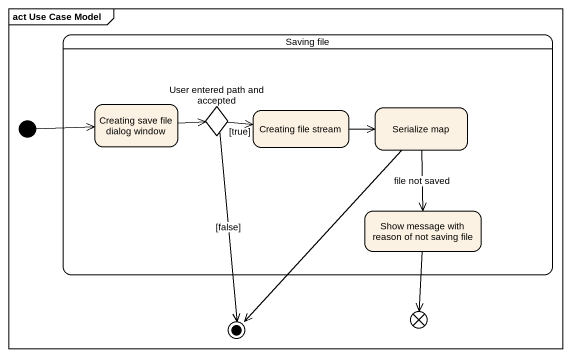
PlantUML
@startuml
mainframe act Use Case Model
hide empty description
state "Saving file" as Saving_file {
  state "Creating save file dialog window" as Creating_save_file_dialog
  state "User entered path and accepted" as User_entered_path_and <<choice>>
  state "Creating file stream" as Creating_file_stream
  state "Serialize map" as Serialize_map
  state "Show message with reason of not saving file" as Show_message_with_reason_of
}
state initial1 <<start>>
state final1 <<end>>
state flowfinal1 <<end>>
Creating_save_file_dialog -right-> User_entered_path_and
User_entered_path_and -right-> Creating_file_stream : [true]
User_entered_path_and --> final1 : [false]
Creating_file_stream -right-> Serialize_map
Serialize_map --> Show_message_with_reason_of : file not saved
Serialize_map --> final1
initial1 -right-> Creating_save_file_dialog
Show_message_with_reason_of --> flowfinal1
@enduml
